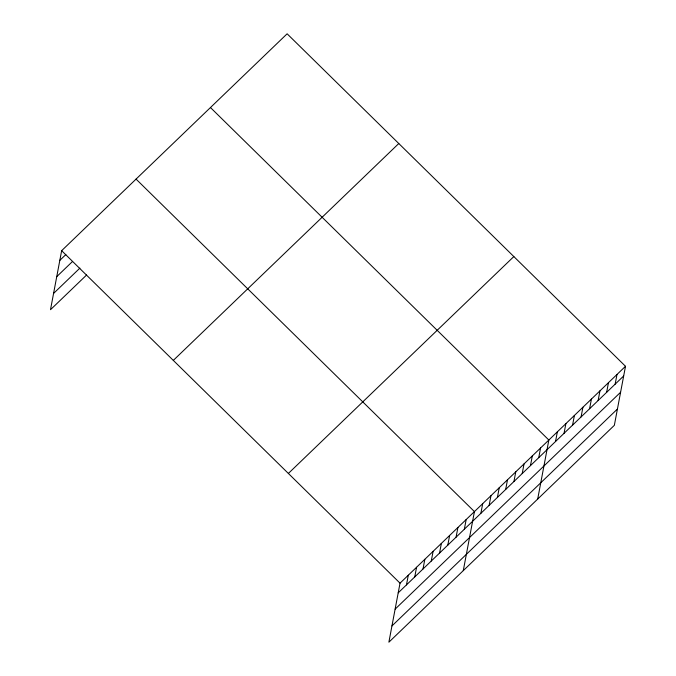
<?xml version="1.0" encoding="UTF-8"?>
<svg xmlns="http://www.w3.org/2000/svg" width="676" height="676" viewBox="0 0 676 676"><rect width="100%" height="100%" fill="white"/><g stroke="black" fill="none" stroke-linecap="round" stroke-linejoin="round"><path stroke-width="1.01" d="M625.503 366.291L400.031 583.168L388.877 642.2L614.349 425.322L625.503 366.291L287.123 33.8L61.651 250.678L50.497 309.709L86.579 275.014M406.47 584.892L408.304 575.217M414.743 576.941L416.568 567.265M423.007 568.989L424.832 559.314M431.271 561.038L433.105 551.362M439.544 553.086L441.369 543.403M447.808 545.135L449.633 535.451M456.072 537.183L457.905 527.5M464.344 529.232L466.17 519.548M463.28 570.628L474.434 511.597L136.062 179.106M480.873 513.321L482.706 503.645M489.145 505.369L490.97 495.694M497.409 497.418L499.243 487.742M505.673 489.466L507.507 479.791M513.946 481.515L515.771 471.84M522.21 473.563L524.044 463.88M530.474 465.612L532.308 455.928M538.747 457.66L540.572 447.977M537.69 499.057L548.844 440.025L210.464 107.543M555.528 441.512L557.362 431.837M564.046 433.316L565.88 423.641M572.564 425.128L574.397 415.444M581.081 416.931L582.915 407.256M589.599 408.735L591.432 399.06M598.116 400.547L599.95 390.863M606.634 392.35L608.468 382.675M615.152 384.162L616.985 374.479M59.826 260.361L65.842 254.573M56.75 276.645L72.535 261.46M53.581 293.426L79.886 268.127M173.318 360.401L398.781 143.523M288.373 473.445L513.836 256.567M398.206 592.844L623.669 375.966M395.13 609.135L620.593 392.249M391.962 625.917L617.425 409.031M61.651 250.678L400.031 583.168"/></g></svg>
